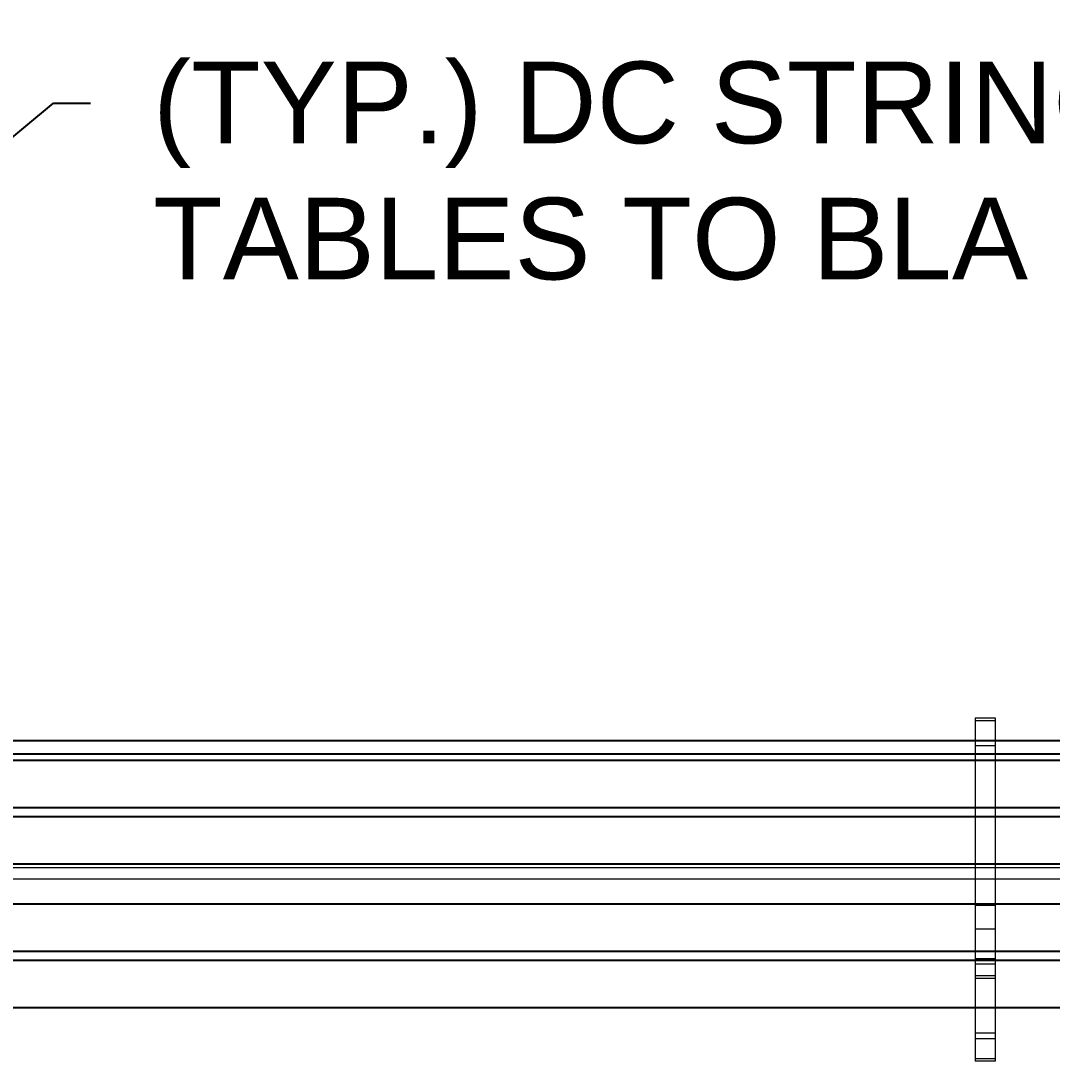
# Model space of a CAD drawing. Header units: feet. Extents: x -21 to 5170, y -254 to 1413.
# Drawn here: x 756.59 to 781.85, y 76.28 to 101.77 of the extents above; entities that cross this region are included whole.
import ezdxf
from ezdxf import colors
from ezdxf.entities.mleader import LeaderData, LeaderLine
from ezdxf.lldxf.tags import DXFTag
from ezdxf.math import Vec2, Vec3

# ---------------------------------------------------------------- set-up
doc = ezdxf.new("R2010")
doc.units = ezdxf.units.FT
doc.header["$MEASUREMENT"] = 0
for name, color, linetype in [('DC FEEEDERS', 1, 'Continuous'), ('G-ANNO-TEXT', 1, 'Continuous'), ('PV-AG-DC1', 142, 'DC1'), ('WIRE MANAGEMENT', 4, 'Continuous')]:
    doc.layers.add(name, color=color, linetype=linetype)
doc.styles.add('NEI-A', font='arial.ttf')
tags = doc.linetypes.add('DC1', pattern='A,0.176989,-0.035266,["DC1",NEI-A,S=0.1,R=0,X=0,Y=-0.05],-0.314734,0.176989', length=0.703978).pattern_tags.tags
tags[6] = DXFTag(74, 10)

msp = doc.modelspace()

# ---------------------------------------------------------------- linework, layer by layer
at = {"layer": 'DC FEEEDERS'}
for points in [[(739.25065, 83.65906), (973.16231, 83.65906)], [(743.22695, 82.49906), (969.05095, 82.49906)], [(743.40979, 82.27712), (968.86811, 82.27712)], [(743.68895, 81.11712), (968.58895, 81.11712)], [(743.68895, 80.13972), (968.58895, 80.13972)], [(743.68895, 78.97972), (968.58895, 78.97972)], [(743.68895, 78.75778), (968.59628, 78.75778)], [(755.83908, 77.59778), (969.94141, 77.59778)]]:
    msp.add_lwpolyline(points, dxfattribs=at)
at = {"layer": 'PV-AG-DC1', "flags": 128}
for points in [[(967.31217, 84.13338), (745.10078, 84.13338)], [(966.63602, 83.80092), (745.77693, 83.80092)]]:
    msp.add_lwpolyline(points, dxfattribs=at)
at = {"layer": 'WIRE MANAGEMENT', "color": 4, "linetype": 'Continuous', "lineweight": 18, "elevation": 0.11854, "flags": 128}
for points in [[(780.46485, 84.6839), (779.96485, 84.6839)], [(779.96485, 84.6839), (779.96485, 76.2839)], [(780.46485, 84.62281), (779.96485, 84.62281)], [(780.46485, 76.2839), (780.46485, 84.6839)], [(780.46485, 84.13931), (779.96485, 84.13931)], [(780.46485, 84.01124), (779.96485, 84.01124)], [(743.68895, 81.03034), (968.58895, 81.03034)], [(743.68895, 80.75227), (968.58895, 80.75227)], [(780.46485, 80.10109), (779.96485, 80.10109)], [(780.46485, 79.51883), (779.96485, 79.51883)], [(780.46485, 78.79263), (779.96485, 78.79263)], [(780.46485, 78.65706), (779.96485, 78.65706)], [(780.46485, 78.37197), (779.96485, 78.37197)], [(780.46485, 78.31074), (779.96485, 78.31074)], [(780.46485, 76.96962), (779.96485, 76.96962)], [(780.46485, 76.83404), (779.96485, 76.83404)], [(780.46485, 76.34498), (779.96485, 76.34498)], [(780.46485, 76.2839), (779.96485, 76.2839)]]:
    msp.add_lwpolyline(points, dxfattribs=at)

# ---------------------------------------------------------------- leaders
at = {"layer": 'G-ANNO-TEXT'}
ml = msp.add_multileader_mtext('Standard', dxfattribs=at)
ml.set_content('(TYP.) DC STRINGS FROM TRACKER TABLES TO BLA DROPS', color=256, style='NEI-A')
ml.set_leader_properties()
ml.build(insert=Vec2(0, 0))
ml.multileader.update_dxf_attribs({"dogleg_length": 0.89968, "arrow_head_size": 3})
ctx = ml.context
ctx.base_point, ctx.char_height, ctx.arrow_head_size, ctx.landing_gap_size, ctx.plane_origin = Vec3(758.29543, 99.74843), 2, 3, 1.53573, Vec3(806.33249, 55.21231)
notes = []
notes.append((ctx, [(0, (1, 1, 0), (757.39575, 99.74843), (1, 0), 0.89968, [(0, [(741.33999, 86.48544)], 0, [])])]))
ctx.mtext.insert, ctx.mtext.width, ctx.mtext.flow_direction = Vec3(759.83116, 100.76548), 49.1905321, 5
ctx.mtext.has_bg_fill, ctx.mtext.bg_color, ctx.mtext.bg_scale_factor, ctx.mtext.bg_transparency, ctx.mtext.use_window_bg_color = 1, -1073741824, 1.5, 0, 1
for ctx, leaders in notes:
    for number, flags, end, landing, length, lines in leaders:
        leader = LeaderData()
        leader.index, (leader.has_last_leader_line, leader.has_dogleg_vector, leader.attachment_direction) = number, flags
        leader.last_leader_point, leader.dogleg_vector, leader.dogleg_length = Vec3(end), Vec3(landing), length
        for number, points, colour, breaks in lines:
            line = LeaderLine()
            line.index, line.vertices, line.color, line.breaks = number, Vec3.list(points), colors.encode_raw_color(colour), breaks
            leader.lines.append(line)
        ctx.leaders.append(leader)

doc.saveas('drawing.dxf')
